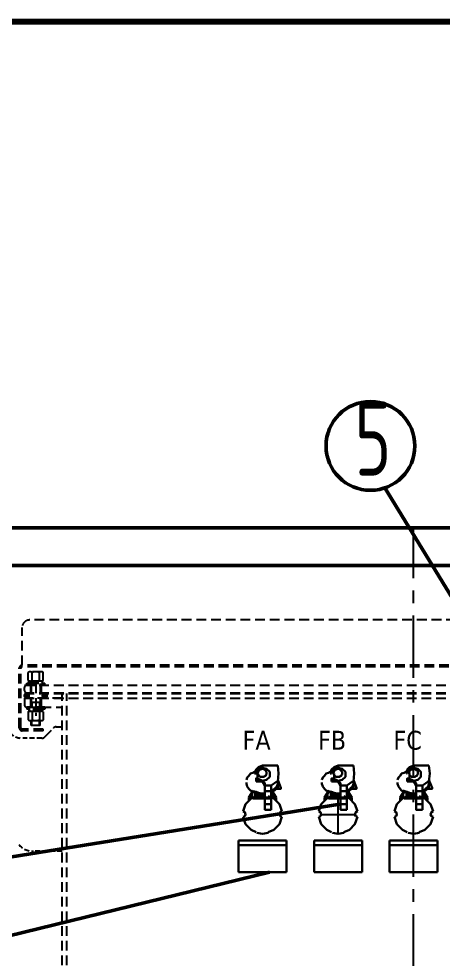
# Model space of a CAD drawing. Header units: millimetres. Extents: x 104637 to 116395, y -154925 to -148478.
# Drawn here: x 107434 to 107997, y -149939 to -148691 of the extents above; entities that cross this region are included whole.
import ezdxf

# ---------------------------------------------------------------- set-up
doc = ezdxf.new("R2010")
doc.units = ezdxf.units.MM
doc.header["$LTSCALE"] = 13
doc.linetypes.add('CENTERX2', pattern=[101.6, 63.5, -12.7, 12.7, -12.7])
doc.linetypes.add('DASHED', pattern=[0.75, 0.5, -0.25])
for name, color, linetype in [('1', 4, 'Continuous'), ('4虚线层', 6, 'DASHED'), ('粗实线', 4, 'Continuous')]:
    doc.layers.add(name, color=color, linetype=linetype)
doc.layers.add('标注、文本', color=3, linetype='Continuous', lineweight=25)
doc.styles.add('pdm', font='gbenor.shx', dxfattribs={"width": 0.8, "bigfont": 'gbhzfs.shx'})
doc.styles.get("Standard").update_dxf_attribs({"font": 'gbenor.shx', "bigfont": 'gbcbig.shx'})
doc.styles.add('Tahoma$001', font='tahoma.ttf', dxfattribs={"height": 2.159784})
doc.dimstyles.new('郁文书', dxfattribs={"dimscale": 15, "dimtxt": 3.5, "dimasz": 2.5, "dimexe": 1.5, "dimexo": 0, "dimgap": 0.5, "dimtad": 1, "dimtoh": 1, "dimtxsty": 'Standard', "dimcen": 2.5, "dimclrd": 3, "dimclre": 3, "dimclrt": 2, "dimadec": 0, "dimazin": 0, "dimtfac": 1, "dimtmove": 0, "dimatfit": 2, "dimfxl": 1, "dimarcsym": 0})

# ---------------------------------------------------------------- blocks, each defined once
blk = doc.blocks.new('A$C5D6D1F02')
at = {"layer": '标注、文本'}
for p, q in [((125.9, 0), (125.9, 51.2)), ((103.5, 25.6), (148.3, 25.6))]:
    blk.add_line(p, q, dxfattribs=at)
at = {"layer": '粗实线', "lineweight": 30}
for points in [[(25.6, 90.7), (20.3, 88.5), (17.1, 85.3), (14.9, 80)], [(25.6, 87.5), (19.2, 85.3), (17.1, 80)], [(25.6, 90.7), (25.6, 87.5)], [(25.6, 70.4), (30.9, 71.5), (35.2, 75.7), (35.2, 82.1), (30.9, 86.4), (25.6, 87.5)], [(45.9, 69.3), (46.9, 80), (45.9, 90.7)], [(125.9, 90.7), (120.5, 88.5), (117.3, 85.3), (115.2, 80)], [(125.9, 87.5), (119.5, 85.3), (117.3, 80)], [(125.9, 90.7), (125.9, 87.5)], [(125.9, 70.4), (131.2, 71.5), (135.5, 75.7), (135.5, 82.1), (131.2, 86.4), (125.9, 87.5)], [(146.2, 69.3), (147.2, 80), (146.2, 90.7)], [(226.2, 90.7), (220.8, 88.5), (217.6, 85.3), (216.6, 80)], [(226.2, 87.5), (219.8, 85.3), (217.6, 80)], [(226.2, 90.7), (226.2, 87.5)], [(226.2, 70.4), (231.5, 71.5), (235.8, 75.7), (235.8, 82.1), (231.5, 86.4), (226.2, 87.5)], [(246.4, 69.3), (247.5, 80), (246.4, 90.7)], [(16, 83.2), (12.8, 81.1), (9.6, 80), (7.5, 76.8), (5.3, 74.7), (4.3, 71.5)], [(16, 83.2), (12.8, 81.1), (9.6, 80), (7.5, 76.8), (5.3, 74.7), (4.3, 71.5)], [(14.9, 81.1), (14.9, 80)], [(116.3, 83.2), (113.1, 81.1), (109.9, 80), (107.7, 76.8), (105.6, 74.7), (104.5, 71.5)], [(116.3, 83.2), (113.1, 81.1), (109.9, 80), (107.7, 76.8), (105.6, 74.7), (104.5, 71.5)], [(116.3, 81.1), (116.3, 80)], [(216.6, 83.2), (213.4, 81.1), (210.2, 80), (208, 76.8), (205.9, 74.7), (204.8, 71.5)], [(216.6, 83.2), (213.4, 81.1), (210.2, 80), (208, 76.8), (205.9, 74.7), (204.8, 71.5)], [(216.6, 81.1), (216.6, 80)], [(4.3, 68.3), (4.3, 66.1), (5.3, 62.9), (7.5, 59.7), (9.6, 57.6), (12.8, 55.5), (16, 54.4), (20.3, 53.3), (24.5, 53.3), (28.8, 53.3)], [(4.3, 68.3), (4.3, 66.1), (5.3, 62.9), (7.5, 59.7), (9.6, 57.6), (12.8, 55.5), (16, 54.4), (20.3, 53.3), (24.5, 53.3), (28.8, 53.3)], [(17.1, 73.6), (20.3, 70.4), (25.6, 69.3)], [(19.2, 73.6), (17.1, 73.6), (17.1, 69.3)], [(28.8, 64), (28.8, 67.2), (25.6, 70.4)], [(25.6, 69.3), (25.6, 70.4)], [(25.6, 69.3), (28.8, 64)], [(33.1, 32), (28.8, 32), (28.8, 64)], [(37.3, 32), (37.3, 64), (28.8, 64)], [(37.3, 56.5), (40.5, 58.7), (42.7, 60.8), (44.8, 62.9), (45.9, 66.1), (45.9, 68.3), (45.9, 71.5)], [(37.3, 56.5), (40.5, 58.7), (42.7, 60.8), (44.8, 62.9), (45.9, 66.1), (45.9, 68.3), (45.9, 71.5)], [(45.9, 69.3), (44.8, 69.3), (37.3, 64)], [(37.3, 55.5), (40.5, 57.6), (42.7, 58.7), (43.7, 61.9), (45.9, 64), (45.9, 66.1), (45.9, 68.3)], [(37.3, 55.5), (40.5, 57.6), (42.7, 58.7), (43.7, 61.9), (45.9, 64), (45.9, 66.1), (45.9, 68.3)], [(50.1, 60.8), (45.9, 71.5)], [(45.9, 69.3), (45.9, 59.7), (49.1, 59.7), (50.1, 59.7), (50.1, 60.8)], [(104.5, 68.3), (104.5, 66.1), (105.6, 62.9), (107.7, 59.7), (109.9, 57.6), (113.1, 55.5), (116.3, 54.4), (120.5, 53.3), (124.8, 53.3), (129.1, 53.3)], [(104.5, 68.3), (104.5, 66.1), (105.6, 62.9), (107.7, 59.7), (109.9, 57.6), (113.1, 55.5), (116.3, 54.4), (120.5, 53.3), (124.8, 53.3), (129.1, 53.3)], [(117.3, 73.6), (120.5, 70.4), (125.9, 69.3)], [(119.5, 73.6), (117.3, 73.6), (117.3, 69.3)], [(129.1, 64), (129.1, 67.2), (125.9, 70.4)], [(125.9, 69.3), (125.9, 70.4)], [(125.9, 69.3), (129.1, 64)], [(133.4, 32), (129.1, 32), (129.1, 64)], [(137.6, 32), (137.6, 64), (129.1, 64)], [(137.6, 56.5), (140.8, 58.7), (143, 60.8), (145.1, 62.9), (146.2, 66.1), (147.2, 68.3), (146.2, 71.5)], [(137.6, 56.5), (140.8, 58.7), (143, 60.8), (145.1, 62.9), (146.2, 66.1), (147.2, 68.3), (146.2, 71.5)], [(146.2, 69.3), (145.1, 69.3), (137.6, 64)], [(137.6, 55.5), (140.8, 57.6), (143, 58.7), (144, 61.9), (146.2, 64), (146.2, 66.1), (147.2, 68.3)], [(137.6, 55.5), (140.8, 57.6), (143, 58.7), (144, 61.9), (146.2, 64), (146.2, 66.1), (147.2, 68.3)], [(146.2, 69.3), (146.2, 59.7), (149.4, 59.7), (150.4, 59.7), (150.4, 60.8), (146.2, 71.5)], [(204.8, 68.3), (204.8, 66.1), (205.9, 62.9), (208, 59.7), (210.2, 57.6), (213.4, 55.5), (216.6, 54.4), (220.8, 53.3), (225.1, 53.3), (229.4, 53.3)], [(204.8, 68.3), (204.8, 66.1), (205.9, 62.9), (208, 59.7), (210.2, 57.6), (213.4, 55.5), (216.6, 54.4), (220.8, 53.3), (225.1, 53.3), (229.4, 53.3)], [(217.6, 73.6), (220.8, 70.4), (226.2, 69.3)], [(219.8, 73.6), (217.6, 73.6), (217.6, 69.3)], [(229.4, 64), (229.4, 67.2), (226.2, 70.4)], [(226.2, 69.3), (226.2, 70.4)], [(226.2, 69.3), (229.4, 64)], [(233.6, 32), (229.4, 32), (229.4, 64)], [(237.9, 32), (237.9, 64), (229.4, 64)], [(237.9, 56.5), (241.1, 58.7), (243.2, 60.8), (245.4, 62.9), (246.4, 66.1), (247.5, 68.3), (246.4, 71.5)], [(237.9, 56.5), (241.1, 58.7), (243.2, 60.8), (245.4, 62.9), (246.4, 66.1), (247.5, 68.3), (246.4, 71.5)], [(246.4, 69.3), (245.4, 69.3), (237.9, 64)], [(237.9, 55.5), (241.1, 57.6), (243.2, 58.7), (244.3, 61.9), (246.4, 64), (246.4, 66.1), (247.5, 68.3)], [(237.9, 55.5), (241.1, 57.6), (243.2, 58.7), (244.3, 61.9), (246.4, 64), (246.4, 66.1), (247.5, 68.3)], [(246.4, 69.3), (246.4, 59.7), (249.6, 59.7), (250.7, 59.7), (250.7, 60.8), (246.4, 71.5)], [(17.1, 50.1), (10.7, 46.9), (3.2, 39.5), (0, 29.9)], [(11.7, 48), (7.5, 48), (12.8, 56.5)], [(8.5, 48), (12.8, 55.5)], [(11.7, 57.6), (12.8, 56.5), (17.1, 55.5), (20.3, 54.4), (24.5, 53.3), (28.8, 53.3)], [(11.7, 57.6), (12.8, 56.5), (17.1, 55.5), (20.3, 54.4), (24.5, 53.3), (28.8, 53.3)], [(51.2, 29.9), (48, 39.5), (40.5, 46.9), (33.1, 50.1)], [(45.9, 59.7), (41.6, 59.7)], [(117.3, 50.1), (110.9, 46.9), (103.5, 39.5), (100.3, 29.9)], [(112, 48), (107.7, 48), (113.1, 56.5)], [(108.8, 48), (113.1, 55.5)], [(112, 57.6), (113.1, 56.5), (117.3, 55.5), (120.5, 54.4), (124.8, 53.3), (129.1, 53.3)], [(112, 57.6), (113.1, 56.5), (117.3, 55.5), (120.5, 54.4), (124.8, 53.3), (129.1, 53.3)], [(151.5, 29.9), (148.3, 39.5), (140.8, 46.9), (133.4, 50.1)], [(146.2, 59.7), (141.9, 59.7)], [(217.6, 50.1), (211.2, 46.9), (203.8, 39.5), (200.6, 29.9)], [(212.3, 48), (208, 48), (213.4, 56.5)], [(209.1, 48), (213.4, 55.5)], [(212.3, 57.6), (214.4, 56.5), (217.6, 55.5), (220.8, 54.4), (225.1, 53.3), (229.4, 53.3)], [(212.3, 57.6), (214.4, 56.5), (217.6, 55.5), (220.8, 54.4), (225.1, 53.3), (229.4, 53.3)], [(251.8, 29.9), (248.6, 39.5), (241.1, 46.9), (233.6, 50.1)], [(246.4, 59.7), (242.2, 59.7)], [(7.5, 48), (7.5, 44.8), (8.5, 44.8), (8.5, 48)], [(43.7, 48), (43.7, 44.8), (42.7, 44.8), (42.7, 48)], [(107.7, 48), (107.7, 44.8), (108.8, 44.8), (108.8, 48)], [(144, 48), (144, 44.8), (143, 44.8), (143, 48)], [(208, 48), (208, 44.8), (209.1, 44.8), (209.1, 48)], [(244.3, 48), (244.3, 44.8), (243.2, 44.8), (243.2, 48)], [(0, 22.4), (2.1, 23.5), (3.2, 25.6), (2.1, 28.8), (0, 29.9)], [(51.2, 29.9), (49.1, 28.8), (48, 25.6), (49.1, 23.5), (51.2, 22.4)], [(100.3, 22.4), (102.4, 23.5), (103.5, 25.6), (102.4, 28.8), (100.3, 29.9)], [(151.5, 29.9), (149.4, 28.8), (148.3, 25.6), (149.4, 23.5), (151.5, 22.4)], [(200.6, 22.4), (202.7, 23.5), (203.8, 25.6), (202.7, 28.8), (200.6, 29.9)], [(251.8, 29.9), (249.6, 28.8), (248.6, 25.6), (249.6, 23.5), (251.8, 22.4)], [(0, 22.4), (3.2, 12.8), (10.7, 5.3), (17.1, 2.1)], [(33.1, 2.1), (40.5, 5.3), (48, 12.8), (51.2, 22.4)], [(100.3, 22.4), (103.5, 12.8), (110.9, 5.3), (117.3, 2.1)], [(133.4, 2.1), (140.8, 5.3), (148.3, 12.8), (151.5, 22.4)], [(200.6, 22.4), (203.8, 12.8), (211.2, 5.3), (217.6, 2.1)], [(233.6, 2.1), (241.1, 5.3), (248.6, 12.8), (251.8, 22.4)], [(18.1, 1.1), (25.6, 0), (33.1, 1.1)], [(118.4, 1.1), (125.9, 0), (133.4, 1.1)], [(218.7, 1.1), (226.2, 0), (233.6, 1.1)]]:
    blk.add_lwpolyline(points, dxfattribs=at)
for points in [[(25.6, 86.4), (24.5, 86.4), (23.5, 85.3), (22.4, 85.3), (21.3, 84.3), (20.3, 84.3), (20.3, 83.2), (20.3, 82.1), (19.2, 81.1), (19.2, 80), (20.3, 78.9), (20.3, 77.9), (21.3, 76.8), (22.4, 75.7), (23.5, 75.7), (24.5, 75.7), (25.6, 75.7), (26.7, 75.7), (27.7, 75.7), (28.8, 76.8), (29.9, 76.8), (29.9, 77.9), (30.9, 78.9), (30.9, 80), (30.9, 81.1), (30.9, 82.1), (29.9, 83.2), (29.9, 84.3), (28.8, 84.3), (28.8, 85.3), (27.7, 85.3), (26.7, 86.4)], [(125.9, 86.4), (124.8, 86.4), (123.7, 85.3), (122.7, 85.3), (121.6, 84.3), (120.5, 84.3), (120.5, 83.2), (120.5, 82.1), (119.5, 81.1), (119.5, 80), (120.5, 78.9), (120.5, 77.9), (121.6, 76.8), (122.7, 75.7), (123.7, 75.7), (124.8, 75.7), (125.9, 75.7), (126.9, 75.7), (128, 75.7), (129.1, 76.8), (130.1, 76.8), (130.1, 77.9), (131.2, 78.9), (131.2, 80), (131.2, 81.1), (131.2, 82.1), (130.1, 83.2), (130.1, 84.3), (129.1, 84.3), (129.1, 85.3), (128, 85.3), (126.9, 86.4)], [(226.2, 86.4), (225.1, 86.4), (224, 85.3), (223, 85.3), (221.9, 84.3), (220.8, 84.3), (220.8, 83.2), (220.8, 82.1), (219.8, 81.1), (220.8, 80), (220.8, 78.9), (220.8, 77.9), (221.9, 76.8), (223, 75.7), (224, 75.7), (225.1, 75.7), (226.2, 75.7), (227.2, 75.7), (228.3, 75.7), (229.4, 76.8), (230.4, 76.8), (230.4, 77.9), (231.5, 78.9), (231.5, 80), (231.5, 81.1), (231.5, 82.1), (231.5, 83.2), (230.4, 84.3), (229.4, 84.3), (229.4, 85.3), (228.3, 85.3), (227.2, 86.4)], [(38.4, 48), (38.4, 49.1)], [(138.7, 48), (138.7, 49.1)], [(239, 48), (239, 49.1)]]:
    blk.add_lwpolyline(points, close=True, dxfattribs=at)
for points in [[(25.6, 90.7), (25.6, 90.7), (45.9, 90.7), (45.9, 90.7)], [(125.9, 90.7), (125.9, 90.7), (146.2, 90.7), (146.2, 90.7)], [(226.2, 90.7), (226.2, 90.7), (246.4, 90.7), (246.4, 90.7)], [(14.9, 80), (14.9, 80), (17.1, 80), (17.1, 80)], [(19.2, 80), (19.2, 80), (19.2, 73.6), (19.2, 73.6)], [(115.2, 80), (115.2, 80), (117.3, 80), (117.3, 80)], [(120.5, 80), (120.5, 80), (120.5, 73.6), (120.5, 73.6)], [(216.6, 80), (216.6, 80), (217.6, 80), (217.6, 80)], [(220.8, 80), (220.8, 80), (220.8, 73.6), (220.8, 73.6)], [(25.6, 69.3), (25.6, 69.3), (17.1, 69.3), (17.1, 69.3)], [(19.2, 73.6), (19.2, 73.6), (25.6, 70.4), (25.6, 70.4)], [(25.6, 71.5), (25.6, 71.5), (25.6, 70.4), (25.6, 70.4)], [(37.3, 64), (37.3, 64), (37.3, 65.1), (37.3, 65.1)], [(125.9, 69.3), (125.9, 69.3), (117.3, 69.3), (117.3, 69.3)], [(119.5, 73.6), (119.5, 73.6), (125.9, 70.4), (125.9, 70.4)], [(125.9, 71.5), (125.9, 71.5), (125.9, 70.4), (125.9, 70.4)], [(137.6, 64), (137.6, 64), (137.6, 65.1), (137.6, 65.1)], [(226.2, 69.3), (226.2, 69.3), (217.6, 69.3), (217.6, 69.3)], [(219.8, 73.6), (219.8, 73.6), (226.2, 70.4), (226.2, 70.4)], [(226.2, 71.5), (226.2, 71.5), (226.2, 70.4), (226.2, 70.4)], [(237.9, 64), (237.9, 64), (237.9, 65.1), (237.9, 65.1)], [(11.7, 48), (11.7, 48), (11.7, 56.5), (11.7, 56.5)], [(16, 48), (16, 48), (16, 53.3), (16, 53.3)], [(18.1, 48), (18.1, 48), (18.1, 54.4), (18.1, 54.4)], [(18.1, 51.2), (18.1, 51.2), (28.8, 50.1), (28.8, 50.1)], [(18.1, 51.2), (18.1, 51.2), (28.8, 51.2), (28.8, 51.2)], [(28.8, 56.5), (28.8, 56.5), (37.3, 56.5), (37.3, 56.5)], [(42.7, 48), (42.7, 48), (37.3, 55.5), (37.3, 55.5)], [(38.4, 48), (38.4, 48), (38.4, 56.5), (38.4, 56.5)], [(43.7, 48), (43.7, 48), (38.4, 56.5), (38.4, 56.5)], [(112, 48), (112, 48), (112, 56.5), (112, 56.5)], [(116.3, 48), (116.3, 48), (116.3, 53.3), (116.3, 53.3)], [(118.4, 48), (118.4, 48), (118.4, 54.4), (118.4, 54.4)], [(118.4, 51.2), (118.4, 51.2), (129.1, 50.1), (129.1, 50.1)], [(118.4, 51.2), (118.4, 51.2), (129.1, 51.2), (129.1, 51.2)], [(129.1, 56.5), (129.1, 56.5), (137.6, 56.5), (137.6, 56.5)], [(143, 48), (143, 48), (137.6, 55.5), (137.6, 55.5)], [(138.7, 48), (138.7, 48), (138.7, 56.5), (138.7, 56.5)], [(144, 48), (144, 48), (138.7, 56.5), (138.7, 56.5)], [(212.3, 48), (212.3, 48), (212.3, 56.5), (212.3, 56.5)], [(216.6, 48), (216.6, 48), (216.6, 53.3), (216.6, 53.3)], [(218.7, 48), (218.7, 48), (218.7, 54.4), (218.7, 54.4)], [(218.7, 51.2), (218.7, 51.2), (229.4, 50.1), (229.4, 50.1)], [(218.7, 51.2), (218.7, 51.2), (229.4, 51.2), (229.4, 51.2)], [(229.4, 56.5), (229.4, 56.5), (237.9, 56.5), (237.9, 56.5)], [(243.2, 48), (243.2, 48), (237.9, 55.5), (237.9, 55.5)], [(239, 48), (239, 48), (239, 56.5), (239, 56.5)], [(244.3, 48), (244.3, 48), (239, 56.5), (239, 56.5)], [(12.8, 48), (12.8, 48), (25.6, 48), (25.6, 48)], [(16, 48), (16, 48), (12.8, 48), (12.8, 48)], [(12.8, 46.9), (12.8, 46.9), (38.4, 46.9), (38.4, 46.9)], [(24.5, 48), (24.5, 48), (41.6, 48), (41.6, 48)], [(25.6, 48), (25.6, 48), (25.6, 49.1), (25.6, 49.1)], [(38.4, 48), (38.4, 48), (25.6, 48), (25.6, 48)], [(28.8, 39.5), (28.8, 39.5), (37.3, 39.5), (37.3, 39.5)], [(113.1, 48), (113.1, 48), (125.9, 48), (125.9, 48)], [(116.3, 48), (116.3, 48), (113.1, 48), (113.1, 48)], [(113.1, 46.9), (113.1, 46.9), (138.7, 46.9), (138.7, 46.9)], [(124.8, 48), (124.8, 48), (141.9, 48), (141.9, 48)], [(125.9, 48), (125.9, 48), (125.9, 49.1), (125.9, 49.1)], [(138.7, 48), (138.7, 48), (125.9, 48), (125.9, 48)], [(129.1, 39.5), (129.1, 39.5), (137.6, 39.5), (137.6, 39.5)], [(213.4, 48), (213.4, 48), (226.2, 48), (226.2, 48)], [(216.6, 48), (216.6, 48), (213.4, 48), (213.4, 48)], [(213.4, 46.9), (213.4, 46.9), (239, 46.9), (239, 46.9)], [(225.1, 48), (225.1, 48), (242.2, 48), (242.2, 48)], [(226.2, 48), (226.2, 48), (226.2, 49.1), (226.2, 49.1)], [(239, 48), (239, 48), (226.2, 48), (226.2, 48)], [(229.4, 39.5), (229.4, 39.5), (237.9, 39.5), (237.9, 39.5)], [(28.8, 32), (28.8, 32), (37.3, 32), (37.3, 32)], [(129.1, 32), (129.1, 32), (137.6, 32), (137.6, 32)], [(229.4, 32), (229.4, 32), (237.9, 32), (237.9, 32)]]:
    blk.add_open_spline(points, degree=3, dxfattribs=at)
blk = doc.blocks.new('*D95')
at = {"layer": '1', "color": 3, "lineweight": -2}
for p, q in [((110866, -149750.5), (111126, -149750.5)), ((111103.5, -150318), (111103.5, -149788)), ((110866, -150355.5), (111126, -150355.5)), ((104731.8, -150790.4), (104731.8, -151074.4)), ((104636.8, -150962), (104636.8, -151074.4)), ((104674.3, -151051.9), (104694.3, -151051.9))]:
    blk.add_line(p, q, dxfattribs=at)
at = {"layer": '1', "color": 3, "lineweight": 30}
for points in [[(111097.2, -149788), (111109.7, -149788), (111103.5, -149750.5)], [(111097.2, -150318), (111109.7, -150318), (111103.5, -150355.5)], [(104674.3, -151045.7), (104674.3, -151058.2), (104636.8, -151051.9)], [(104694.3, -151045.7), (104694.3, -151058.2), (104731.8, -151051.9)]]:
    blk.add_solid(points, dxfattribs=at)
at = {"layer": 'Defpoints', "color": 0, "lineweight": 30}
for p in [(110866, -149750.5), (111103.5, -149750.5), (110866, -150355.5), (104731.8, -150790.4), (104636.8, -150962), (104731.8, -151051.9)]:
    blk.add_point(p, dxfattribs=at)
at = {"layer": '1', "color": 2, "insert": (111069.7, -150053), "char_height": 52.5, "attachment_point": 5, "rotation": 90}
blk.add_mtext('605', dxfattribs=at)
at = {"layer": '1', "color": 2, "insert": (104684.3, -151018.2), "char_height": 52.5, "attachment_point": 5}
blk.add_mtext('95', dxfattribs=at)

msp = doc.modelspace()

# ---------------------------------------------------------------- linework, layer by layer
at = {"layer": '1', "color": 1, "linetype": 'CENTERX2', "lineweight": -3, "ltscale": 0.1}
msp.add_line((107957.11, -151018.442), (107957.11, -149366.614), dxfattribs=at)
at = {"layer": '1', "const_width": 7.598}
msp.add_lwpolyline([(106148.809, -154686.312), (114484.451, -154686.312), (114484.451, -148695.07), (106148.809, -148695.07), (106148.809, -154686.312)], dxfattribs=at)
at = {"layer": '4虚线层', "ltscale": 2}
for p, q in [((107438.11, -149548.891), (107438.11, -149498.891)), ((108462.11, -149488.891), (107448.11, -149488.891)), ((108472.11, -149550.891), (107434.646, -149550.891)), ((108472.11, -149548.891), (107438.11, -149548.891)), ((107434.11, -149631.874), (107434.11, -149552.891)), ((107436.11, -149631.874), (107436.11, -149552.891)), ((107446.185, -149558.464), (107447.515, -149557.696)), ((107446.185, -149569.129), (107446.185, -149558.464)), ((107464.705, -149557.696), (107447.515, -149557.696)), ((107451.148, -149569.129), (107451.148, -149558.464)), ((107461.073, -149569.129), (107461.073, -149558.464)), ((107466.035, -149558.464), (107464.705, -149557.696)), ((107466.035, -149569.129), (107466.035, -149558.464)), ((107441.11, -149575.396), (108474.11, -149575.396)), ((107444.11, -149575.396), (107444.11, -149572.896)), ((107444.11, -149572.896), (107468.11, -149572.896)), ((107444.11, -149575.396), (107468.11, -149575.396)), ((107446.185, -149569.129), (107447.515, -149569.896)), ((107447.11, -149572.896), (107447.11, -149569.896)), ((107447.11, -149569.896), (107465.11, -149569.896)), ((107447.11, -149572.896), (107465.11, -149572.896)), ((107464.705, -149569.896), (107447.515, -149569.896)), ((107449.11, -149575.396), (107449.11, -149585.396)), ((107450.11, -149573.114), (107450.11, -149598.614)), ((107456.11, -149572.896), (107454.41, -149569.896)), ((107457.81, -149572.896), (107456.11, -149569.896)), ((107456.11, -149572.957), (107456.11, -149616.225)), ((107462.11, -149573.114), (107462.11, -149598.614)), ((107463.11, -149575.396), (107463.11, -149585.396)), ((107466.035, -149569.129), (107464.705, -149569.896)), ((107465.11, -149572.896), (107465.11, -149569.896)), ((107468.11, -149575.396), (107468.11, -149572.896)), ((107441.11, -149582.396), (107441.11, -149578.396)), ((107441.11, -149582.396), (107441.11, -149578.396)), ((107441.11, -149585.396), (108474.11, -149585.396)), ((107441.11, -149586.614), (108474.11, -149586.614)), ((107444.11, -149592.635), (107444.11, -149586.158)), ((107468.11, -149592.635), (107468.11, -149586.158)), ((107491.11, -150980.614), (107491.11, -149586.614)), ((107497.11, -150980.614), (107497.11, -149586.614)), ((107448.295, -149589.396), (107439.926, -149589.396)), ((107441.11, -149592.614), (108474.11, -149592.614)), ((107491.11, -149592.614), (107441.11, -149592.614)), ((107491.11, -149592.614), (107441.11, -149592.614)), ((107441.11, -149592.614), (107441.11, -149601.614)), ((107449.11, -149592.614), (107449.11, -149604.614)), ((107462.11, -149598.614), (107450.11, -149598.614)), ((107450.11, -149598.614), (107450.11, -149604.614)), ((107451.01, -149598.614), (107451.01, -149604.614)), ((107461.21, -149598.614), (107461.21, -149604.614)), ((107462.11, -149598.614), (107462.11, -149604.614)), ((107463.11, -149592.614), (107463.11, -149604.614)), ((107472.295, -149589.396), (107463.926, -149589.396)), ((107444.11, -149604.614), (107491.11, -149604.614)), ((107468.11, -149604.614), (107444.11, -149604.614)), ((107444.11, -149604.614), (107444.11, -149607.114)), ((107468.11, -149607.114), (107444.11, -149607.114)), ((107446.185, -149610.882), (107447.515, -149610.114)), ((107446.185, -149610.882), (107446.185, -149621.547)), ((107465.11, -149607.114), (107447.11, -149607.114)), ((107447.11, -149607.114), (107447.11, -149610.114)), ((107465.11, -149610.114), (107447.11, -149610.114)), ((107447.515, -149610.114), (107464.705, -149610.114)), ((107451.148, -149610.882), (107451.148, -149621.547)), ((107454.41, -149607.114), (107456.11, -149610.114)), ((107456.11, -149607.114), (107457.81, -149610.114)), ((107461.073, -149610.882), (107461.073, -149621.547)), ((107466.035, -149610.882), (107464.705, -149610.114)), ((107465.11, -149607.114), (107465.11, -149610.114)), ((107466.035, -149610.882), (107466.035, -149621.547)), ((107468.11, -149604.614), (107468.11, -149607.114)), ((107446.185, -149621.547), (107447.515, -149622.314)), ((107447.515, -149622.314), (107464.705, -149622.314)), ((107450.11, -149629.056), (107450.11, -149622.314)), ((107451.01, -149629.056), (107451.01, -149622.314)), ((107461.21, -149629.056), (107461.21, -149622.314)), ((107462.11, -149629.056), (107462.11, -149622.314)), ((107466.035, -149621.547), (107464.705, -149622.314)), ((107466.106, -149633.874), (107438.11, -149633.874)), ((107466.106, -149635.874), (107438.11, -149635.874)), ((107462.11, -149629.056), (107450.11, -149629.056)), ((107466.106, -149635.874), (107466.106, -149633.874)), ((107467.636, -149644.389), (107479.642, -149632.242)), ((107483.198, -149630.757), (107491.11, -149630.757))]:
    msp.add_line(p, q, dxfattribs=at)
at = {"layer": '4虚线层'}
for p, q in [((107464.08, -149645.874), (107439.11, -149645.874)), ((107490.937, -149795.874), (107452.899, -149795.874))]:
    msp.add_line(p, q, dxfattribs=at)
at = {"layer": '4虚线层', "ltscale": 2}
for centre in [(107444.11, -149589.396), (107468.11, -149589.396)]:
    msp.add_circle(centre, 3, dxfattribs=at)
for centre, radius, start, end in [((107448.11, -149498.891), 10, 90, 180), ((107438.11, -149552.891), 4, 90, 180), ((107438.11, -149552.891), 2, 90, 180), ((107448.721, -149562.265), 4.569, 57.914436, 123.704561), ((107456.11, -149575.696), 18, 73.996597, 106.003403), ((107463.5, -149562.265), 4.569, 56.295439, 122.085564), ((107444.11, -149578.396), 3, 90, 180), ((107444.11, -149578.396), 3, 90, 180), ((107448.721, -149565.327), 4.569, 236.295439, 302.558752), ((107456.11, -149551.896), 18, 253.996597, 286.003403), ((107463.5, -149565.327), 4.569, 237.914436, 303.704561), ((107444.11, -149582.396), 3, 180, 270), ((107444.11, -149582.396), 3, 180, 270), ((107493.11, -149588.614), 2, 90, 180), ((107444.11, -149601.614), 3, 180, 270), ((107448.721, -149614.683), 4.569, 57.914436, 123.704561), ((107456.11, -149628.114), 18, 73.996597, 106.003403), ((107463.5, -149614.683), 4.569, 56.295439, 122.558752), ((107448.721, -149617.745), 4.569, 236.295439, 302.085564), ((107456.11, -149604.314), 18, 253.996597, 286.003403), ((107463.5, -149617.745), 4.569, 237.914436, 303.704561), ((107438.11, -149631.874), 4, 180, 270), ((107438.11, -149631.874), 2, 180, 270), ((107483.198, -149635.757), 5, 90, 135.331906)]:
    msp.add_arc(centre, radius, start, end, dxfattribs=at)
at = {"layer": '4虚线层'}
for centre, radius, start, end in [((107439.11, -149620.874), 25, 180, 270), ((107464.08, -149640.874), 5, 270, 315.331906), ((107452.899, -149770.874), 25, 219.505856, 270)]:
    msp.add_arc(centre, radius, start, end, dxfattribs=at)
at = {"layer": '标注、文本', "color": 4, "lineweight": 30}
for p, q in [((107724.961, -149781.423), (107788.701, -149781.423)), ((107724.961, -149781.423), (107788.701, -149781.423)), ((107724.961, -149781.423), (107724.961, -149823.617)), ((107788.701, -149787.531), (107724.961, -149787.531)), ((107724.961, -149787.531), (107788.701, -149787.531)), ((107788.701, -149781.423), (107788.701, -149823.617)), ((107825.24, -149781.423), (107888.98, -149781.423)), ((107825.24, -149781.423), (107888.98, -149781.423)), ((107825.24, -149781.423), (107825.24, -149823.617)), ((107888.98, -149787.531), (107825.24, -149787.531)), ((107825.24, -149787.531), (107888.98, -149787.531)), ((107888.98, -149781.423), (107888.98, -149823.617)), ((107925.24, -149781.423), (107988.98, -149781.423)), ((107925.24, -149781.423), (107988.98, -149781.423)), ((107925.24, -149781.423), (107925.24, -149823.617)), ((107988.98, -149787.531), (107925.24, -149787.531)), ((107925.24, -149787.531), (107988.98, -149787.531)), ((107988.98, -149781.423), (107988.98, -149823.617)), ((107788.701, -149823.617), (107724.961, -149823.617)), ((107888.98, -149823.617), (107825.24, -149823.617)), ((107988.98, -149823.617), (107925.24, -149823.617))]:
    msp.add_line(p, q, dxfattribs=at)
at = {"layer": '粗实线', "lineweight": 50}
for p, q in [((107919.055, -149313.637), (108185.14, -149748.807)), ((108732.11, -149366.614), (107182.11, -149366.614)), ((107182.11, -149416.614), (108732.11, -149416.614)), ((107859.363, -149733.165), (106837.331, -149897.848)), ((107766.052, -149823.617), (106835.654, -150050.62))]:
    msp.add_line(p, q, dxfattribs=at)
msp.add_circle((107900.05, -149257.926), 58.863, dxfattribs=at)

# ---------------------------------------------------------------- block references
at = {"layer": '标注、文本'}
msp.add_blockref('A$C5D6D1F02', (107731.228, -149772.636), dxfattribs=at)

# ---------------------------------------------------------------- texts
at = {"layer": '标注、文本', "style": 'Tahoma$001'}
for s, p in [('FA', (107730.505, -149660.967)), ('FB', (107830.505, -149660.967)), ('FC', (107930.505, -149660.967))]:
    msp.add_text(s, height=25, dxfattribs=at).set_placement(p)
at = {"layer": '粗实线', "lineweight": 50, "style": 'pdm', "width": 0.8}
msp.add_text('5', height=98.351, dxfattribs=at).set_placement((107878.915, -149297.34))

# ---------------------------------------------------------------- dimensions: what is measured, and where the dimension line sits
at = {"layer": '1'}
dim = msp.add_linear_dim(base=(111103.464, -149750.517), p1=(110866.046, -150355.517), p2=(110866.046, -149750.517), angle=90, dimstyle='郁文书', override={"dimarcsym": 1}, dxfattribs=at)
dim.commit()
dim.dimension.update_dxf_attribs({"geometry": '*D95', "text_midpoint": (111069.714, -150053.017)})

doc.saveas('drawing.dxf')
